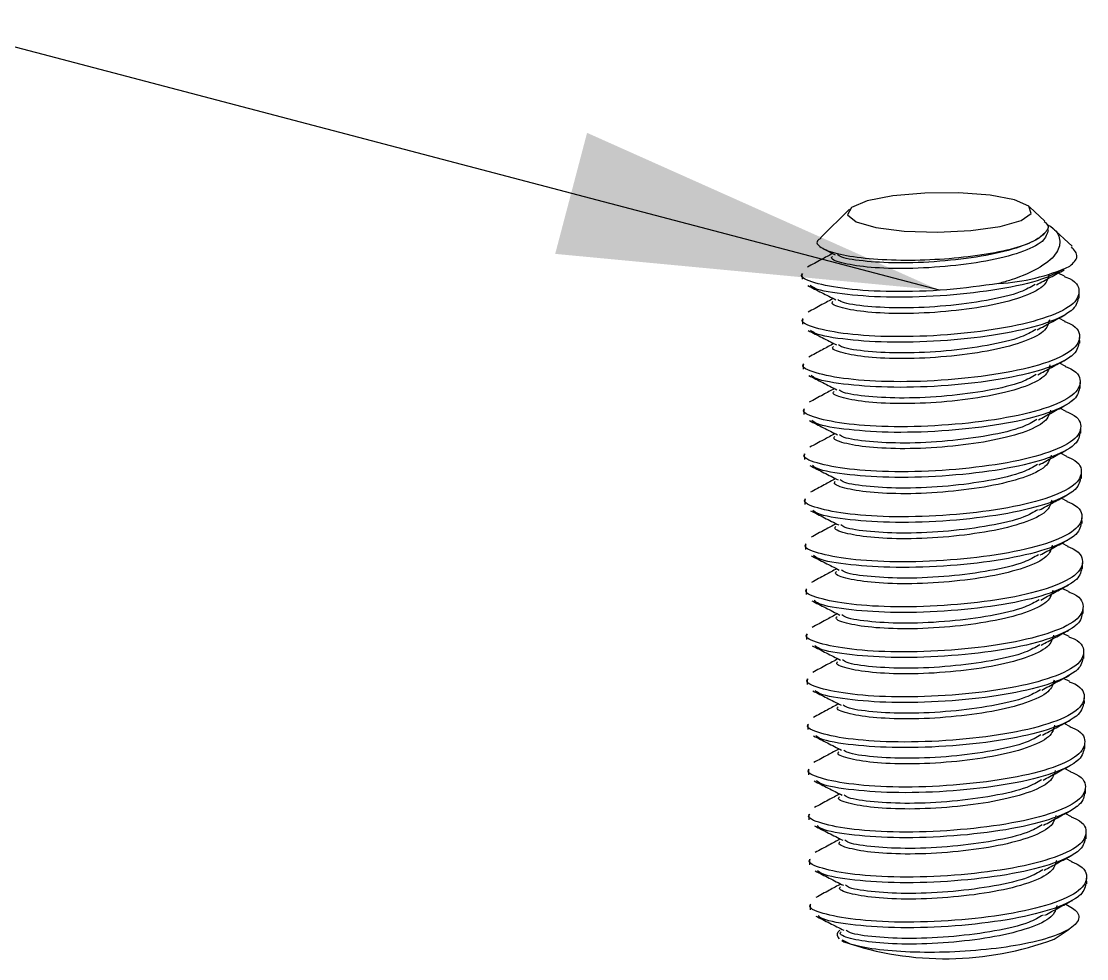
# Model space of a CAD drawing. Header units: millimetres. Extents: x -56 to 279, y 0 to 216.
# Drawn here: x 53.18 to 62.42, y 65.24 to 73.37 of the extents above; entities that cross this region are included whole.
import ezdxf

# ---------------------------------------------------------------- set-up
doc = ezdxf.new("R2010")
doc.units = ezdxf.units.MM
doc.layers.add('TITLE_BLOCK_BORDER', color=7, linetype='Continuous')
doc.dimstyles.new('SLDDIMSTYLE0', dxfattribs={"dimtxt": 0.18, "dimasz": 3.302, "dimexe": 0, "dimexo": 0.0625, "dimgap": 0, "dimtad": 0, "dimtih": 1, "dimtoh": 1, "dimdec": 0, "dimrnd": 1e-09, "dimzin": 0, "dimdsep": 46, "dimtxsty": 'Standard', "dimsah": 1, "dimcen": 0.09, "dimadec": 0, "dimazin": 0, "dimtfac": 3.302, "dimtdec": 0, "dimtofl": 0, "dimtmove": 0, "dimatfit": 3, "dimfxl": 1, "dimfrac": 2, "dimtolj": 1, "dimtzin": 0, "dimarcsym": 0})

msp = doc.modelspace()

# ---------------------------------------------------------------- linework, layer by layer
at = {"color": 7, "linetype": 'Continuous', "lineweight": 25}
for p, q in [((62.0545, 71.6402), (61.9226, 71.7627)), ((60.3618, 71.7426), (60.109, 71.4954)), ((62.2909, 71.4208), (62.1146, 71.5845)), ((60.1423, 71.3962), (60.2379, 71.3476)), ((59.9494, 71.1838), (59.9501, 71.1349)), ((62.2262, 71.1605), (62.171, 71.1886)), ((62.3524, 70.9706), (62.3518, 71.0194)), ((59.9545, 70.7931), (59.9551, 70.7443)), ((62.2313, 70.7699), (62.176, 70.7979)), ((62.3574, 70.5799), (62.3568, 70.6287)), ((59.9595, 70.4024), (59.9602, 70.3536)), ((62.2363, 70.3792), (62.1811, 70.4073)), ((62.3625, 70.1892), (62.3619, 70.2381)), ((59.9646, 70.0118), (59.9652, 69.9629)), ((62.2414, 69.9885), (62.1861, 70.0166)), ((62.3675, 69.7986), (62.3669, 69.8474)), ((59.9696, 69.6211), (59.9702, 69.5723)), ((62.2464, 69.5979), (62.1912, 69.6259)), ((62.3726, 69.4079), (62.3719, 69.4568)), ((59.9747, 69.2305), (59.9753, 69.1816)), ((62.2514, 69.2072), (62.1962, 69.2353)), ((62.3776, 69.0173), (62.377, 69.0661)), ((59.9797, 68.8398), (59.9803, 68.791)), ((62.2565, 68.8166), (62.2012, 68.8446)), ((62.3826, 68.6266), (62.382, 68.6754)), ((59.9847, 68.4491), (59.9854, 68.4003)), ((62.2615, 68.4259), (62.2063, 68.454)), ((62.3877, 68.2359), (62.3871, 68.2848)), ((59.9898, 68.0585), (59.9904, 68.0096)), ((62.2666, 68.0352), (62.2113, 68.0633)), ((62.3927, 67.8453), (62.3921, 67.8941)), ((59.9948, 67.6678), (59.9955, 67.619)), ((62.2716, 67.6446), (62.2164, 67.6726)), ((62.3978, 67.4546), (62.3971, 67.5035)), ((59.9999, 67.2772), (60.0005, 67.2283)), ((62.2766, 67.2539), (62.2214, 67.282)), ((62.4028, 67.064), (62.4022, 67.1128)), ((60.0049, 66.8865), (60.0055, 66.8377)), ((62.2817, 66.8633), (62.2265, 66.8913)), ((62.4079, 66.6733), (62.4072, 66.7221)), ((62.2867, 66.4726), (62.2315, 66.5007)), ((60.0099, 66.4958), (60.0106, 66.447)), ((62.4129, 66.2826), (62.4123, 66.3315)), ((60.015, 66.1052), (60.0156, 66.0563)), ((62.2918, 66.0819), (62.2365, 66.11)), ((62.4179, 65.892), (62.4173, 65.9408)), ((60.02, 65.7145), (60.0207, 65.6657)), ((62.1357, 65.4116), (62.2658, 65.4986)), ((60.2954, 65.399), (60.3127, 65.3881))]:
    msp.add_line(p, q, dxfattribs=at)
at = {"color": 7, "linetype": 'Continuous', "lineweight": 25, "flags": 128}
msp.add_lwpolyline([(60.4182, 71.6333), (60.5897, 71.5842), (60.8358, 71.5528), (61.1234, 71.5432), (61.4136, 71.5569), (61.6672, 71.5919), (61.85, 71.6435), (61.9372, 71.7048), (61.9171, 71.7675), (61.7925, 71.8231), (61.5801, 71.864), (61.3086, 71.8849), (61.0147, 71.8828), (60.7381, 71.858), (60.5161, 71.814), (60.3788, 71.7565), (60.3446, 71.6935), (60.4182, 71.6333)], dxfattribs=at)
at = {"color": 7, "linetype": 'Continuous', "lineweight": 25}
for centre, radius, start, end in [((61.5477, 72.8736), 1.7794, 273.50662, 294.02457), ((61.1913, 67.9469), 2.7055, 251.04876, 290.42989)]:
    msp.add_arc(centre, radius, start, end, dxfattribs=at)
for points, knots in [([(62.073, 71.612), (62.0843, 71.6055), (62.1571, 71.5635), (62.1949, 71.4794), (62.1728, 71.3618), (62.0314, 71.2376), (61.8332, 71.1489), (61.6925, 71.108), (61.6565, 71.0975)], [0, 0, 0, 0, 0.037603, 0.242234, 0.44623, 0.680992, 0.918337, 1, 1, 1, 1]), ([(62.0657, 71.5492), (62.0711, 71.5563), (62.0849, 71.5745), (62.0912, 71.6035), (62.0621, 71.6237), (62.0482, 71.6334)], [0, 0, 0, 0, 0.251109, 0.642643, 1, 1, 1, 1]), ([(60.1143, 71.4898), (60.1061, 71.4851), (60.0616, 71.4595), (60.1012, 71.4098), (60.2391, 71.3553), (60.4848, 71.3158), (60.7978, 71.2971), (61.1428, 71.3062), (61.4787, 71.3393), (61.7662, 71.393), (61.9815, 71.4663), (62.0376, 71.5215), (62.0657, 71.5492)], [0, 0, 0, 0, 0.025898, 0.14117, 0.252605, 0.363293, 0.474066, 0.581312, 0.687516, 0.793791, 0.896842, 1, 1, 1, 1]), ([(62.0842, 71.5632), (62.0758, 71.5298), (62.0584, 71.4615), (61.8565, 71.3636), (61.5552, 71.2885), (61.189, 71.241), (60.8192, 71.2221), (60.494, 71.2379), (60.2823, 71.2746), (60.189, 71.3113), (60.2115, 71.3317), (60.2135, 71.3335)], [0, 0, 0, 0, 0.120834, 0.246665, 0.369264, 0.491863, 0.617694, 0.738528, 0.863263, 0.987998, 1, 1, 1, 1]), ([(62.0657, 71.5492), (62.0549, 71.5369), (62.0141, 71.4902), (61.8567, 71.4125), (61.5542, 71.3374), (61.189, 71.2899), (60.8166, 71.2708), (60.5007, 71.2872), (60.2997, 71.3154), (60.2665, 71.3408), (60.2563, 71.3486)], [0, 0, 0, 0, 0.0532963, 0.2026355, 0.3481386, 0.4936417, 0.6429809, 0.7863895, 0.934428, 1, 1, 1, 1]), ([(62.2721, 71.2483), (62.3013, 71.276), (62.3604, 71.3323), (62.3115, 71.3881), (62.2867, 71.4165)], [0, 0, 0, 0, 0.49212, 1, 1, 1, 1]), ([(60.2162, 71.3586), (60.1833, 71.3407), (60.11, 71.301), (60.0378, 71.262), (59.998, 71.2405)], [0, 0, 0, 0, 0.448854, 1, 1, 1, 1]), ([(62.2068, 71.2181), (62.153, 71.189), (62.028, 71.1216), (61.664, 71.0428), (61.2052, 70.9887), (60.7282, 70.9717), (60.3262, 70.9987), (60.0731, 71.0394), (60.0314, 71.0736), (60.0198, 71.0831)], [0, 0, 0, 0, 0.120636, 0.280506, 0.443233, 0.610234, 0.770626, 0.936177, 1, 1, 1, 1]), ([(61.9837, 71.0872), (62.0234, 71.1087), (62.1028, 71.1517), (62.1832, 71.1952), (62.2235, 71.217)], [0, 0, 0, 0, 0.49984, 1, 1, 1, 1]), ([(61.6565, 71.0975), (61.5078, 71.0772), (61.2065, 71.0359), (60.7297, 71.0211), (60.3157, 71.0469), (60.0451, 71.1009), (59.926, 71.1527), (59.9548, 71.1811), (59.9573, 71.1836)], [0, 0, 0, 0, 0.194383, 0.393873, 0.585468, 0.783226, 0.980984, 1, 1, 1, 1]), ([(62.2215, 71.16), (62.2271, 71.158), (62.3279, 71.1217), (62.3708, 71.0312), (62.3123, 70.9085), (62.0613, 70.7902), (61.6749, 70.7011), (61.2079, 70.6469), (60.7357, 70.63), (60.3205, 70.6564), (60.0502, 70.7102), (59.9311, 70.7621), (59.9598, 70.7905), (59.9623, 70.7929)], [0, 0, 0, 0, 0.006556, 0.116728, 0.223467, 0.334603, 0.442895, 0.551187, 0.662323, 0.769062, 0.879234, 0.989406, 1, 1, 1, 1]), ([(62.0893, 71.1726), (62.0808, 71.1391), (62.0635, 71.0709), (61.8615, 70.973), (61.5602, 70.8979), (61.194, 70.8504), (60.8243, 70.8314), (60.499, 70.8473), (60.2873, 70.8839), (60.194, 70.9206), (60.2166, 70.941), (60.2185, 70.9428)], [0, 0, 0, 0, 0.120834, 0.246665, 0.369264, 0.491863, 0.617694, 0.738528, 0.863263, 0.987998, 1, 1, 1, 1]), ([(59.9991, 71.0809), (60.0394, 71.0605), (60.12, 71.0195), (60.202, 70.9778), (60.2429, 70.9569)], [0, 0, 0, 0, 0.500312, 1, 1, 1, 1]), ([(61.9709, 71.0896), (61.9326, 71.0673), (61.8383, 71.0124), (61.556, 70.947), (61.1949, 70.8992), (60.8214, 70.8802), (60.5058, 70.8965), (60.3047, 70.9248), (60.2715, 70.9501), (60.2613, 70.9579)], [0, 0, 0, 0, 0.111132, 0.2733327, 0.4355333, 0.6020104, 0.7618761, 0.9269031, 1, 1, 1, 1]), ([(60.2213, 70.9679), (60.1884, 70.9501), (60.115, 70.9103), (60.0428, 70.8713), (60.003, 70.8498)], [0, 0, 0, 0, 0.448854, 1, 1, 1, 1]), ([(62.3446, 70.9707), (62.3365, 70.9341), (62.3282, 70.896), (62.2254, 70.8187), (62.0562, 70.7398), (61.6724, 70.6519), (61.2093, 70.5981), (60.7335, 70.5811), (60.3312, 70.6081), (60.0782, 70.6487), (60.0365, 70.6829), (60.0248, 70.6924)], [0, 0, 0, 0, 0.121019, 0.125834, 0.263393, 0.39731, 0.533619, 0.673509, 0.807863, 0.946538, 1, 1, 1, 1]), ([(62.2265, 70.7693), (62.2322, 70.7673), (62.333, 70.731), (62.3758, 70.6406), (62.3173, 70.5178), (62.0663, 70.3996), (61.6799, 70.3104), (61.2129, 70.2562), (60.7407, 70.2394), (60.3256, 70.2657), (60.0553, 70.3195), (59.9361, 70.3714), (59.9649, 70.3998), (59.9674, 70.4023)], [0, 0, 0, 0, 0.006556, 0.116728, 0.223467, 0.334603, 0.442895, 0.551187, 0.662323, 0.769062, 0.879234, 0.989406, 1, 1, 1, 1]), ([(62.0943, 70.7819), (62.0858, 70.7485), (62.0685, 70.6802), (61.8666, 70.5823), (61.5653, 70.5072), (61.1991, 70.4597), (60.8293, 70.4408), (60.504, 70.4566), (60.2924, 70.4933), (60.1991, 70.53), (60.2216, 70.5504), (60.2236, 70.5522)], [0, 0, 0, 0, 0.120834, 0.246665, 0.369264, 0.491863, 0.617694, 0.738528, 0.863263, 0.987998, 1, 1, 1, 1]), ([(61.9888, 70.6965), (62.0285, 70.718), (62.1079, 70.761), (62.1883, 70.8046), (62.2285, 70.8263)], [0, 0, 0, 0, 0.49984, 1, 1, 1, 1]), ([(60.0041, 70.6903), (60.0444, 70.6698), (60.125, 70.6289), (60.207, 70.5871), (60.248, 70.5663)], [0, 0, 0, 0, 0.500312, 1, 1, 1, 1]), ([(61.9759, 70.6989), (61.9376, 70.6766), (61.8434, 70.6218), (61.561, 70.5563), (61.2, 70.5085), (60.8264, 70.4895), (60.5108, 70.5058), (60.3098, 70.5341), (60.2765, 70.5595), (60.2663, 70.5673)], [0, 0, 0, 0, 0.111132, 0.273333, 0.435533, 0.60201, 0.761876, 0.926903, 1, 1, 1, 1]), ([(60.2263, 70.5773), (60.1934, 70.5594), (60.1201, 70.5197), (60.0479, 70.4806), (60.0081, 70.4591)], [0, 0, 0, 0, 0.4488542, 1, 1, 1, 1]), ([(62.3496, 70.5801), (62.3416, 70.5434), (62.3333, 70.5053), (62.2304, 70.428), (62.0612, 70.3491), (61.6775, 70.2612), (61.2144, 70.2074), (60.7385, 70.1904), (60.3362, 70.2174), (60.0832, 70.258), (60.0415, 70.2922), (60.0299, 70.3018)], [0, 0, 0, 0, 0.121019, 0.125834, 0.263393, 0.39731, 0.533619, 0.673509, 0.807863, 0.946538, 1, 1, 1, 1]), ([(62.2316, 70.3787), (62.2372, 70.3766), (62.338, 70.3404), (62.3808, 70.2499), (62.3224, 70.1271), (62.0714, 70.0089), (61.685, 69.9197), (61.218, 69.8656), (60.7457, 69.8487), (60.3306, 69.8751), (60.0603, 69.9289), (59.9412, 69.9807), (59.9699, 70.0091), (59.9724, 70.0116)], [0, 0, 0, 0, 0.006556, 0.116728, 0.223467, 0.334603, 0.442895, 0.551187, 0.662323, 0.769062, 0.879234, 0.989406, 1, 1, 1, 1]), ([(62.0994, 70.3912), (62.0909, 70.3578), (62.0736, 70.2896), (61.8716, 70.1917), (61.5703, 70.1166), (61.2041, 70.0691), (60.8344, 70.0501), (60.5091, 70.066), (60.2974, 70.1026), (60.2041, 70.1393), (60.2266, 70.1597), (60.2286, 70.1615)], [0, 0, 0, 0, 0.120834, 0.246665, 0.369264, 0.491863, 0.617694, 0.738528, 0.863263, 0.987998, 1, 1, 1, 1]), ([(61.9938, 70.3058), (62.0335, 70.3273), (62.1129, 70.3704), (62.1933, 70.4139), (62.2335, 70.4357)], [0, 0, 0, 0, 0.49984, 1, 1, 1, 1]), ([(60.0091, 70.2996), (60.0495, 70.2791), (60.1301, 70.2382), (60.212, 70.1965), (60.253, 70.1756)], [0, 0, 0, 0, 0.500312, 1, 1, 1, 1]), ([(61.981, 70.3083), (61.9427, 70.286), (61.8484, 70.2311), (61.566, 70.1657), (61.205, 70.1178), (60.8314, 70.0988), (60.5159, 70.1152), (60.3148, 70.1434), (60.2816, 70.1688), (60.2714, 70.1766)], [0, 0, 0, 0, 0.111132, 0.273333, 0.435533, 0.60201, 0.761876, 0.926903, 1, 1, 1, 1]), ([(60.2314, 70.1866), (60.1984, 70.1688), (60.1251, 70.129), (60.0529, 70.09), (60.0131, 70.0685)], [0, 0, 0, 0, 0.448854, 1, 1, 1, 1]), ([(62.3546, 70.1894), (62.3466, 70.1528), (62.3383, 70.1147), (62.2355, 70.0374), (62.0663, 69.9585), (61.6825, 69.8706), (61.2194, 69.8168), (60.7436, 69.7997), (60.3412, 69.8268), (60.0883, 69.8674), (60.0465, 69.9016), (60.0349, 69.9111)], [0, 0, 0, 0, 0.121019, 0.125834, 0.263393, 0.39731, 0.533619, 0.673509, 0.807863, 0.946538, 1, 1, 1, 1]), ([(61.9988, 69.9152), (62.0385, 69.9367), (62.1179, 69.9797), (62.1984, 70.0232), (62.2386, 70.045)], [0, 0, 0, 0, 0.49984, 1, 1, 1, 1]), ([(62.2366, 69.988), (62.2423, 69.986), (62.3431, 69.9497), (62.3859, 69.8593), (62.3274, 69.7365), (62.0764, 69.6182), (61.69, 69.5291), (61.223, 69.4749), (60.7508, 69.4581), (60.3357, 69.4844), (60.0654, 69.5382), (59.9462, 69.5901), (59.9749, 69.6185), (59.9775, 69.621)], [0, 0, 0, 0, 0.006556, 0.116728, 0.223467, 0.334603, 0.442895, 0.551187, 0.662323, 0.769062, 0.879234, 0.989406, 1, 1, 1, 1]), ([(62.1044, 70.0006), (62.0959, 69.9671), (62.0786, 69.8989), (61.8766, 69.801), (61.5754, 69.7259), (61.2092, 69.6784), (60.8394, 69.6594), (60.5141, 69.6753), (60.3025, 69.7119), (60.2091, 69.7487), (60.2317, 69.7691), (60.2337, 69.7709)], [0, 0, 0, 0, 0.120834, 0.246665, 0.369264, 0.491863, 0.617694, 0.738528, 0.863263, 0.987998, 1, 1, 1, 1]), ([(61.986, 69.9176), (61.9477, 69.8953), (61.8535, 69.8404), (61.5711, 69.775), (61.21, 69.7272), (60.8365, 69.7082), (60.5209, 69.7245), (60.3198, 69.7528), (60.2866, 69.7781), (60.2764, 69.7859)], [0, 0, 0, 0, 0.111132, 0.2733327, 0.4355333, 0.6020104, 0.7618761, 0.9269031, 1, 1, 1, 1]), ([(60.0142, 69.909), (60.0545, 69.8885), (60.1351, 69.8475), (60.2171, 69.8058), (60.258, 69.7849)], [0, 0, 0, 0, 0.500312, 1, 1, 1, 1]), ([(60.2364, 69.7959), (60.2035, 69.7781), (60.1301, 69.7383), (60.0579, 69.6993), (60.0182, 69.6778)], [0, 0, 0, 0, 0.448854, 1, 1, 1, 1]), ([(62.3597, 69.7987), (62.3517, 69.7621), (62.3433, 69.724), (62.2405, 69.6467), (62.0713, 69.5678), (61.6876, 69.4799), (61.2244, 69.4261), (60.7486, 69.4091), (60.3463, 69.4361), (60.0933, 69.4767), (60.0516, 69.5109), (60.04, 69.5204)], [0, 0, 0, 0, 0.121019, 0.125834, 0.263393, 0.39731, 0.533619, 0.673509, 0.807863, 0.946538, 1, 1, 1, 1]), ([(62.0039, 69.5245), (62.0436, 69.546), (62.123, 69.5891), (62.2034, 69.6326), (62.2436, 69.6543)], [0, 0, 0, 0, 0.49984, 1, 1, 1, 1]), ([(62.2416, 69.5974), (62.2473, 69.5953), (62.3481, 69.559), (62.3909, 69.4686), (62.3325, 69.3458), (62.0815, 69.2276), (61.695, 69.1384), (61.2281, 69.0842), (60.7558, 69.0674), (60.3407, 69.0937), (60.0704, 69.1475), (59.9512, 69.1994), (59.98, 69.2278), (59.9825, 69.2303)], [0, 0, 0, 0, 0.006556, 0.116728, 0.223467, 0.334603, 0.442895, 0.551187, 0.662323, 0.769062, 0.879234, 0.989406, 1, 1, 1, 1]), ([(62.1094, 69.6099), (62.101, 69.5765), (62.0837, 69.5082), (61.8817, 69.4103), (61.5804, 69.3352), (61.2142, 69.2877), (60.8444, 69.2688), (60.5192, 69.2846), (60.3075, 69.3213), (60.2142, 69.358), (60.2367, 69.3784), (60.2387, 69.3802)], [0, 0, 0, 0, 0.120834, 0.246665, 0.369264, 0.491863, 0.617694, 0.738528, 0.863263, 0.987998, 1, 1, 1, 1]), ([(60.0192, 69.5183), (60.0596, 69.4978), (60.1402, 69.4569), (60.2221, 69.4151), (60.2631, 69.3943)], [0, 0, 0, 0, 0.500312, 1, 1, 1, 1]), ([(61.9911, 69.527), (61.9528, 69.5046), (61.8585, 69.4498), (61.5761, 69.3844), (61.2151, 69.3365), (60.8415, 69.3175), (60.5259, 69.3339), (60.3249, 69.3621), (60.2917, 69.3875), (60.2815, 69.3953)], [0, 0, 0, 0, 0.111132, 0.2733327, 0.4355333, 0.6020104, 0.7618761, 0.9269031, 1, 1, 1, 1]), ([(60.2415, 69.4053), (60.2085, 69.3874), (60.1352, 69.3477), (60.063, 69.3087), (60.0232, 69.2872)], [0, 0, 0, 0, 0.448854, 1, 1, 1, 1]), ([(62.3647, 69.4081), (62.3567, 69.3714), (62.3484, 69.3333), (62.2456, 69.2561), (62.0763, 69.1771), (61.6926, 69.0893), (61.2295, 69.0354), (60.7537, 69.0184), (60.3513, 69.0454), (60.0983, 69.0861), (60.0566, 69.1203), (60.045, 69.1298)], [0, 0, 0, 0, 0.121019, 0.125834, 0.263393, 0.39731, 0.533619, 0.673509, 0.807863, 0.946538, 1, 1, 1, 1]), ([(62.2467, 69.2067), (62.2523, 69.2047), (62.3531, 69.1684), (62.396, 69.0779), (62.3375, 68.9552), (62.0865, 68.8369), (61.7001, 68.7478), (61.2331, 68.6936), (60.7609, 68.6767), (60.3457, 68.7031), (60.0755, 68.7569), (59.9563, 68.8088), (59.985, 68.8372), (59.9875, 68.8396)], [0, 0, 0, 0, 0.006556, 0.116728, 0.223467, 0.334603, 0.442895, 0.551187, 0.662323, 0.769062, 0.879234, 0.989406, 1, 1, 1, 1]), ([(62.1145, 69.2193), (62.106, 69.1858), (62.0887, 69.1176), (61.8867, 69.0197), (61.5854, 68.9446), (61.2192, 68.8971), (60.8495, 68.8781), (60.5242, 68.894), (60.3125, 68.9306), (60.2192, 68.9673), (60.2418, 68.9877), (60.2437, 68.9895)], [0, 0, 0, 0, 0.120834, 0.246665, 0.369264, 0.491863, 0.617694, 0.738528, 0.863263, 0.987998, 1, 1, 1, 1]), ([(62.0089, 69.1339), (62.0486, 69.1554), (62.128, 69.1984), (62.2084, 69.2419), (62.2487, 69.2637)], [0, 0, 0, 0, 0.4998399, 1, 1, 1, 1]), ([(60.0243, 69.1276), (60.0646, 69.1072), (60.1452, 69.0662), (60.2272, 69.0245), (60.2681, 69.0036)], [0, 0, 0, 0, 0.500312, 1, 1, 1, 1]), ([(61.9961, 69.1363), (61.9578, 69.114), (61.8635, 69.0591), (61.5812, 68.9937), (61.2201, 68.9459), (60.8466, 68.9269), (60.531, 68.9432), (60.3299, 68.9715), (60.2967, 68.9968), (60.2865, 69.0046)], [0, 0, 0, 0, 0.111132, 0.273333, 0.435533, 0.60201, 0.761876, 0.926903, 1, 1, 1, 1]), ([(60.2465, 69.0146), (60.2136, 68.9968), (60.1402, 68.957), (60.068, 68.918), (60.0282, 68.8965)], [0, 0, 0, 0, 0.448854, 1, 1, 1, 1]), ([(62.3698, 69.0174), (62.3617, 68.9808), (62.3534, 68.9427), (62.2506, 68.8654), (62.0814, 68.7865), (61.6976, 68.6986), (61.2345, 68.6448), (60.7587, 68.6278), (60.3564, 68.6548), (60.1034, 68.6954), (60.0617, 68.7296), (60.0501, 68.7391)], [0, 0, 0, 0, 0.121019, 0.125834, 0.263393, 0.39731, 0.533619, 0.673509, 0.807863, 0.946538, 1, 1, 1, 1]), ([(62.2517, 68.816), (62.2574, 68.814), (62.3582, 68.7777), (62.401, 68.6873), (62.3426, 68.5645), (62.0915, 68.4463), (61.7051, 68.3571), (61.2381, 68.3029), (60.7659, 68.2861), (60.3508, 68.3124), (60.0805, 68.3662), (59.9613, 68.4181), (59.9901, 68.4465), (59.9926, 68.449)], [0, 0, 0, 0, 0.006556, 0.116728, 0.223467, 0.334603, 0.442895, 0.551187, 0.662323, 0.769062, 0.879234, 0.989406, 1, 1, 1, 1]), ([(62.1195, 68.8286), (62.111, 68.7952), (62.0937, 68.7269), (61.8918, 68.629), (61.5905, 68.5539), (61.2243, 68.5064), (60.8545, 68.4875), (60.5292, 68.5033), (60.3176, 68.54), (60.2243, 68.5767), (60.2468, 68.5971), (60.2488, 68.5989)], [0, 0, 0, 0, 0.120834, 0.246665, 0.369264, 0.491863, 0.617694, 0.738528, 0.863263, 0.987998, 1, 1, 1, 1]), ([(62.014, 68.7432), (62.0537, 68.7647), (62.1331, 68.8077), (62.2135, 68.8513), (62.2537, 68.873)], [0, 0, 0, 0, 0.49984, 1, 1, 1, 1]), ([(60.0293, 68.737), (60.0696, 68.7165), (60.1502, 68.6756), (60.2322, 68.6338), (60.2732, 68.613)], [0, 0, 0, 0, 0.500312, 1, 1, 1, 1]), ([(62.0012, 68.7456), (61.9628, 68.7233), (61.8686, 68.6685), (61.5862, 68.603), (61.2252, 68.5552), (60.8516, 68.5362), (60.536, 68.5525), (60.335, 68.5808), (60.3017, 68.6062), (60.2916, 68.614)], [0, 0, 0, 0, 0.111132, 0.273333, 0.435533, 0.60201, 0.761876, 0.926903, 1, 1, 1, 1]), ([(60.2515, 68.624), (60.2186, 68.6061), (60.1453, 68.5664), (60.0731, 68.5273), (60.0333, 68.5058)], [0, 0, 0, 0, 0.448854, 1, 1, 1, 1]), ([(62.3748, 68.6268), (62.3668, 68.5901), (62.3585, 68.552), (62.2556, 68.4747), (62.0864, 68.3958), (61.7027, 68.3079), (61.2396, 68.2541), (60.7638, 68.2371), (60.3614, 68.2641), (60.1084, 68.3047), (60.0667, 68.3389), (60.0551, 68.3485)], [0, 0, 0, 0, 0.121019, 0.125834, 0.263393, 0.39731, 0.533619, 0.673509, 0.807863, 0.946538, 1, 1, 1, 1]), ([(62.1246, 68.4379), (62.1161, 68.4045), (62.0988, 68.3363), (61.8968, 68.2384), (61.5955, 68.1633), (61.2293, 68.1158), (60.8596, 68.0968), (60.5343, 68.1127), (60.3226, 68.1493), (60.2293, 68.186), (60.2518, 68.2064), (60.2538, 68.2082)], [0, 0, 0, 0, 0.120834, 0.246665, 0.369264, 0.491863, 0.617694, 0.738528, 0.863263, 0.987998, 1, 1, 1, 1]), ([(62.019, 68.3525), (62.0587, 68.374), (62.1381, 68.4171), (62.2185, 68.4606), (62.2588, 68.4824)], [0, 0, 0, 0, 0.49984, 1, 1, 1, 1]), ([(62.2568, 68.4254), (62.2624, 68.4233), (62.3632, 68.3871), (62.4061, 68.2966), (62.3476, 68.1738), (62.0966, 68.0556), (61.7102, 67.9664), (61.2432, 67.9123), (60.7709, 67.8954), (60.3558, 67.9218), (60.0855, 67.9756), (59.9664, 68.0274), (59.9951, 68.0558), (59.9976, 68.0583)], [0, 0, 0, 0, 0.006556, 0.116728, 0.223467, 0.334603, 0.442895, 0.551187, 0.662323, 0.769062, 0.879234, 0.989406, 1, 1, 1, 1]), ([(60.0344, 68.3463), (60.0747, 68.3258), (60.1553, 68.2849), (60.2372, 68.2432), (60.2782, 68.2223)], [0, 0, 0, 0, 0.500312, 1, 1, 1, 1]), ([(62.0062, 68.355), (61.9679, 68.3327), (61.8736, 68.2778), (61.5912, 68.2124), (61.2302, 68.1645), (60.8566, 68.1455), (60.5411, 68.1619), (60.34, 68.1901), (60.3068, 68.2155), (60.2966, 68.2233)], [0, 0, 0, 0, 0.111132, 0.2733327, 0.4355333, 0.6020104, 0.7618761, 0.9269031, 1, 1, 1, 1]), ([(60.2566, 68.2333), (60.2237, 68.2155), (60.1503, 68.1757), (60.0781, 68.1367), (60.0383, 68.1152)], [0, 0, 0, 0, 0.448854, 1, 1, 1, 1]), ([(62.3798, 68.2361), (62.3718, 68.1995), (62.3635, 68.1614), (62.2607, 68.0841), (62.0915, 68.0052), (61.7077, 67.9173), (61.2446, 67.8635), (60.7688, 67.8464), (60.3665, 67.8735), (60.1135, 67.9141), (60.0717, 67.9483), (60.0601, 67.9578)], [0, 0, 0, 0, 0.121019, 0.125834, 0.263393, 0.39731, 0.533619, 0.673509, 0.807863, 0.946538, 1, 1, 1, 1]), ([(62.0241, 67.9619), (62.0637, 67.9834), (62.1431, 68.0264), (62.2236, 68.0699), (62.2638, 68.0917)], [0, 0, 0, 0, 0.49984, 1, 1, 1, 1]), ([(62.2618, 68.0347), (62.2675, 68.0327), (62.3683, 67.9964), (62.4111, 67.906), (62.3526, 67.7832), (62.1016, 67.6649), (61.7152, 67.5758), (61.2482, 67.5216), (60.776, 67.5048), (60.3609, 67.5311), (60.0906, 67.5849), (59.9714, 67.6368), (60.0001, 67.6652), (60.0027, 67.6677)], [0, 0, 0, 0, 0.006556, 0.116728, 0.2234666, 0.334603, 0.442895, 0.551187, 0.6623234, 0.769062, 0.879234, 0.9894061, 1, 1, 1, 1]), ([(62.1296, 68.0473), (62.1211, 68.0138), (62.1038, 67.9456), (61.9019, 67.8477), (61.6006, 67.7726), (61.2344, 67.7251), (60.8646, 67.7061), (60.5393, 67.722), (60.3277, 67.7586), (60.2343, 67.7954), (60.2569, 67.8158), (60.2589, 67.8176)], [0, 0, 0, 0, 0.120834, 0.246665, 0.369264, 0.491863, 0.617694, 0.738528, 0.863263, 0.987998, 1, 1, 1, 1]), ([(60.0394, 67.9557), (60.0797, 67.9352), (60.1603, 67.8942), (60.2423, 67.8525), (60.2832, 67.8316)], [0, 0, 0, 0, 0.500312, 1, 1, 1, 1]), ([(62.0112, 67.9643), (61.9729, 67.942), (61.8787, 67.8871), (61.5963, 67.8217), (61.2352, 67.7739), (60.8617, 67.7549), (60.5461, 67.7712), (60.345, 67.7995), (60.3118, 67.8248), (60.3016, 67.8326)], [0, 0, 0, 0, 0.111132, 0.2733327, 0.4355333, 0.6020104, 0.7618761, 0.9269031, 1, 1, 1, 1]), ([(60.2616, 67.8426), (60.2287, 67.8248), (60.1553, 67.785), (60.0832, 67.746), (60.0434, 67.7245)], [0, 0, 0, 0, 0.448854, 1, 1, 1, 1]), ([(62.3849, 67.8454), (62.3769, 67.8088), (62.3685, 67.7707), (62.2657, 67.6934), (62.0965, 67.6145), (61.7128, 67.5266), (61.2496, 67.4728), (60.7738, 67.4558), (60.3715, 67.4828), (60.1185, 67.5234), (60.0768, 67.5576), (60.0652, 67.5671)], [0, 0, 0, 0, 0.121019, 0.125834, 0.263393, 0.39731, 0.533619, 0.673509, 0.807863, 0.946538, 1, 1, 1, 1]), ([(62.0291, 67.5712), (62.0688, 67.5927), (62.1482, 67.6358), (62.2286, 67.6793), (62.2688, 67.701)], [0, 0, 0, 0, 0.49984, 1, 1, 1, 1]), ([(62.2668, 67.6441), (62.2725, 67.642), (62.3733, 67.6057), (62.4161, 67.5153), (62.3577, 67.3925), (62.1067, 67.2743), (61.7202, 67.1851), (61.2533, 67.1309), (60.781, 67.1141), (60.3659, 67.1404), (60.0956, 67.1942), (59.9764, 67.2461), (60.0052, 67.2745), (60.0077, 67.277)], [0, 0, 0, 0, 0.006556, 0.116728, 0.223467, 0.334603, 0.442895, 0.551187, 0.662323, 0.769062, 0.879234, 0.989406, 1, 1, 1, 1]), ([(62.1346, 67.6566), (62.1262, 67.6232), (62.1089, 67.5549), (61.9069, 67.457), (61.6056, 67.3819), (61.2394, 67.3344), (60.8696, 67.3155), (60.5444, 67.3313), (60.3327, 67.368), (60.2394, 67.4047), (60.2619, 67.4251), (60.2639, 67.4269)], [0, 0, 0, 0, 0.120834, 0.246665, 0.369264, 0.491863, 0.617694, 0.738528, 0.863263, 0.987998, 1, 1, 1, 1]), ([(60.0444, 67.565), (60.0848, 67.5445), (60.1654, 67.5036), (60.2473, 67.4618), (60.2883, 67.441)], [0, 0, 0, 0, 0.500312, 1, 1, 1, 1]), ([(62.0163, 67.5737), (61.978, 67.5513), (61.8837, 67.4965), (61.6013, 67.4311), (61.2403, 67.3832), (60.8667, 67.3642), (60.5511, 67.3806), (60.3501, 67.4088), (60.3169, 67.4342), (60.3067, 67.442)], [0, 0, 0, 0, 0.111132, 0.273333, 0.435533, 0.60201, 0.761876, 0.926903, 1, 1, 1, 1]), ([(60.2667, 67.452), (60.2337, 67.4341), (60.1604, 67.3944), (60.0882, 67.3554), (60.0484, 67.3339)], [0, 0, 0, 0, 0.4488542, 1, 1, 1, 1]), ([(62.3899, 67.4548), (62.3819, 67.4181), (62.3736, 67.38), (62.2708, 67.3028), (62.1016, 67.2238), (61.7178, 67.136), (61.2547, 67.0821), (60.7789, 67.0651), (60.3765, 67.0921), (60.1236, 67.1328), (60.0818, 67.167), (60.0702, 67.1765)], [0, 0, 0, 0, 0.121019, 0.125834, 0.263393, 0.39731, 0.533619, 0.673509, 0.807863, 0.946538, 1, 1, 1, 1]), ([(62.2719, 67.2534), (62.2775, 67.2514), (62.3783, 67.2151), (62.4212, 67.1246), (62.3627, 67.0019), (62.1117, 66.8836), (61.7253, 66.7945), (61.2583, 66.7403), (60.7861, 66.7234), (60.3709, 66.7498), (60.1007, 66.8036), (59.9815, 66.8555), (60.0102, 66.8839), (60.0128, 66.8863)], [0, 0, 0, 0, 0.006556, 0.116728, 0.223467, 0.334603, 0.442895, 0.551187, 0.662323, 0.769062, 0.879234, 0.989406, 1, 1, 1, 1]), ([(62.1397, 67.266), (62.1312, 67.2325), (62.1139, 67.1643), (61.9119, 67.0664), (61.6107, 66.9913), (61.2444, 66.9438), (60.8747, 66.9248), (60.5494, 66.9407), (60.3378, 66.9773), (60.2444, 67.014), (60.267, 67.0344), (60.269, 67.0362)], [0, 0, 0, 0, 0.120834, 0.246665, 0.369264, 0.491863, 0.617694, 0.738528, 0.863263, 0.987998, 1, 1, 1, 1]), ([(62.0341, 67.1806), (62.0738, 67.2021), (62.1532, 67.2451), (62.2337, 67.2886), (62.2739, 67.3104)], [0, 0, 0, 0, 0.49984, 1, 1, 1, 1]), ([(60.0495, 67.1743), (60.0898, 67.1539), (60.1704, 67.1129), (60.2524, 67.0712), (60.2933, 67.0503)], [0, 0, 0, 0, 0.500312, 1, 1, 1, 1]), ([(62.0213, 67.183), (61.983, 67.1607), (61.8888, 67.1058), (61.6064, 67.0404), (61.2453, 66.9926), (60.8718, 66.9736), (60.5562, 66.9899), (60.3551, 67.0182), (60.3219, 67.0435), (60.3117, 67.0513)], [0, 0, 0, 0, 0.111132, 0.273333, 0.435533, 0.60201, 0.761876, 0.926903, 1, 1, 1, 1]), ([(60.2717, 67.0613), (60.2388, 67.0435), (60.1654, 67.0037), (60.0932, 66.9647), (60.0534, 66.9432)], [0, 0, 0, 0, 0.448854, 1, 1, 1, 1]), ([(62.395, 67.0641), (62.387, 67.0275), (62.3786, 66.9894), (62.2758, 66.9121), (62.1066, 66.8332), (61.7228, 66.7453), (61.2597, 66.6915), (60.7839, 66.6745), (60.3816, 66.7015), (60.1286, 66.7421), (60.0869, 66.7763), (60.0753, 66.7858)], [0, 0, 0, 0, 0.121019, 0.125834, 0.263393, 0.39731, 0.533619, 0.673509, 0.807863, 0.946538, 1, 1, 1, 1]), ([(62.1447, 66.8753), (62.1362, 66.8419), (62.1189, 66.7736), (61.917, 66.6757), (61.6157, 66.6006), (61.2495, 66.5531), (60.8797, 66.5342), (60.5545, 66.55), (60.3428, 66.5867), (60.2495, 66.6234), (60.272, 66.6438), (60.274, 66.6456)], [0, 0, 0, 0, 0.120834, 0.246665, 0.369264, 0.491863, 0.617694, 0.738528, 0.863263, 0.987998, 1, 1, 1, 1]), ([(62.0392, 66.7899), (62.0789, 66.8114), (62.1583, 66.8544), (62.2387, 66.8979), (62.2789, 66.9197)], [0, 0, 0, 0, 0.49984, 1, 1, 1, 1]), ([(62.2769, 66.8627), (62.2826, 66.8607), (62.3834, 66.8244), (62.4262, 66.734), (62.3678, 66.6112), (62.1168, 66.493), (61.7303, 66.4038), (61.2634, 66.3496), (60.7911, 66.3328), (60.376, 66.3591), (60.1057, 66.4129), (59.9865, 66.4648), (60.0153, 66.4932), (60.0178, 66.4957)], [0, 0, 0, 0, 0.006556, 0.116728, 0.223467, 0.334603, 0.442895, 0.551187, 0.662323, 0.769062, 0.879234, 0.989406, 1, 1, 1, 1]), ([(60.0545, 66.7837), (60.0948, 66.7632), (60.1754, 66.7223), (60.2574, 66.6805), (60.2984, 66.6597)], [0, 0, 0, 0, 0.5003116, 1, 1, 1, 1]), ([(62.0264, 66.7923), (61.988, 66.77), (61.8938, 66.7152), (61.6114, 66.6497), (61.2504, 66.6019), (60.8768, 66.5829), (60.5612, 66.5992), (60.3602, 66.6275), (60.327, 66.6529), (60.3168, 66.6607)], [0, 0, 0, 0, 0.111132, 0.2733327, 0.4355333, 0.6020104, 0.7618761, 0.9269031, 1, 1, 1, 1]), ([(60.2767, 66.6707), (60.2438, 66.6528), (60.1705, 66.6131), (60.0983, 66.574), (60.0585, 66.5525)], [0, 0, 0, 0, 0.448854, 1, 1, 1, 1]), ([(62.4, 66.6735), (62.392, 66.6368), (62.3837, 66.5987), (62.2809, 66.5214), (62.1116, 66.4425), (61.7279, 66.3546), (61.2648, 66.3008), (60.789, 66.2838), (60.3866, 66.3108), (60.1336, 66.3514), (60.0919, 66.3856), (60.0803, 66.3952)], [0, 0, 0, 0, 0.121019, 0.125834, 0.263393, 0.39731, 0.533619, 0.673509, 0.807863, 0.946538, 1, 1, 1, 1]), ([(62.0442, 66.3992), (62.0839, 66.4207), (62.1633, 66.4638), (62.2437, 66.5073), (62.284, 66.5291)], [0, 0, 0, 0, 0.49984, 1, 1, 1, 1]), ([(62.282, 66.4721), (62.2876, 66.47), (62.3884, 66.4338), (62.4313, 66.3433), (62.3728, 66.2205), (62.1218, 66.1023), (61.7354, 66.0131), (61.2684, 65.959), (60.7961, 65.9421), (60.381, 65.9685), (60.1107, 66.0223), (59.9916, 66.0741), (60.0203, 66.1025), (60.0228, 66.105)], [0, 0, 0, 0, 0.006556, 0.116728, 0.223467, 0.334603, 0.442895, 0.551187, 0.662323, 0.769062, 0.879234, 0.989406, 1, 1, 1, 1]), ([(62.1498, 66.4846), (62.1413, 66.4512), (62.124, 66.383), (61.922, 66.2851), (61.6207, 66.21), (61.2545, 66.1625), (60.8848, 66.1435), (60.5595, 66.1594), (60.3478, 66.196), (60.2545, 66.2327), (60.2771, 66.2531), (60.279, 66.2549)], [0, 0, 0, 0, 0.120834, 0.246665, 0.369264, 0.491863, 0.617694, 0.738528, 0.863263, 0.987998, 1, 1, 1, 1]), ([(60.0596, 66.393), (60.0999, 66.3725), (60.1805, 66.3316), (60.2625, 66.2899), (60.3034, 66.269)], [0, 0, 0, 0, 0.500312, 1, 1, 1, 1]), ([(62.0314, 66.4017), (61.9931, 66.3794), (61.8988, 66.3245), (61.6164, 66.2591), (61.2554, 66.2112), (60.8819, 66.1922), (60.5663, 66.2086), (60.3652, 66.2368), (60.332, 66.2622), (60.3218, 66.27)], [0, 0, 0, 0, 0.111132, 0.273333, 0.435533, 0.60201, 0.761876, 0.926903, 1, 1, 1, 1]), ([(60.2818, 66.28), (60.2489, 66.2622), (60.1755, 66.2224), (60.1033, 66.1834), (60.0635, 66.1619)], [0, 0, 0, 0, 0.448854, 1, 1, 1, 1]), ([(62.405, 66.2828), (62.397, 66.2462), (62.3887, 66.2081), (62.2859, 66.1308), (62.1167, 66.0519), (61.7329, 65.964), (61.2698, 65.9102), (60.794, 65.8931), (60.3917, 65.9202), (60.1387, 65.9608), (60.097, 65.995), (60.0853, 66.0045)], [0, 0, 0, 0, 0.121019, 0.125834, 0.263393, 0.39731, 0.533619, 0.673509, 0.807863, 0.946538, 1, 1, 1, 1]), ([(62.0493, 66.0086), (62.0889, 66.0301), (62.1683, 66.0731), (62.2488, 66.1166), (62.289, 66.1384)], [0, 0, 0, 0, 0.49984, 1, 1, 1, 1]), ([(62.287, 66.0814), (62.2927, 66.0794), (62.3935, 66.0431), (62.4363, 65.9527), (62.3778, 65.8299), (62.1268, 65.7116), (61.7404, 65.6225), (61.2734, 65.5683), (60.8012, 65.5515), (60.3861, 65.5778), (60.1158, 65.6316), (59.9966, 65.6835), (60.0254, 65.7119), (60.0279, 65.7144)], [0, 0, 0, 0, 0.006556, 0.116728, 0.223467, 0.334603, 0.442895, 0.551187, 0.662323, 0.769062, 0.879234, 0.989406, 1, 1, 1, 1]), ([(62.1548, 66.094), (62.1463, 66.0605), (62.129, 65.9923), (61.9271, 65.8944), (61.6258, 65.8193), (61.2596, 65.7718), (60.8898, 65.7528), (60.5645, 65.7687), (60.3529, 65.8053), (60.2595, 65.8421), (60.2821, 65.8625), (60.2841, 65.8643)], [0, 0, 0, 0, 0.120834, 0.246665, 0.369264, 0.491863, 0.617694, 0.738528, 0.863263, 0.987998, 1, 1, 1, 1]), ([(60.0646, 66.0024), (60.1049, 65.9819), (60.1855, 65.9409), (60.2675, 65.8992), (60.3084, 65.8783)], [0, 0, 0, 0, 0.500312, 1, 1, 1, 1]), ([(62.0364, 66.011), (61.9981, 65.9887), (61.9039, 65.9338), (61.6215, 65.8684), (61.2604, 65.8206), (60.8869, 65.8016), (60.5713, 65.8179), (60.3702, 65.8462), (60.337, 65.8715), (60.3268, 65.8793)], [0, 0, 0, 0, 0.111132, 0.273333, 0.435533, 0.60201, 0.761876, 0.926903, 1, 1, 1, 1]), ([(60.2868, 65.8893), (60.2539, 65.8715), (60.1805, 65.8317), (60.1084, 65.7927), (60.0686, 65.7712)], [0, 0, 0, 0, 0.448854, 1, 1, 1, 1]), ([(62.4101, 65.8921), (62.4021, 65.8555), (62.3938, 65.8174), (62.2909, 65.7401), (62.1217, 65.6612), (61.738, 65.5733), (61.2748, 65.5195), (60.799, 65.5025), (60.3967, 65.5295), (60.1437, 65.5701), (60.102, 65.6043), (60.0904, 65.6138)], [0, 0, 0, 0, 0.121019, 0.125834, 0.263393, 0.39731, 0.533619, 0.673509, 0.807863, 0.946538, 1, 1, 1, 1]), ([(62.1598, 65.7033), (62.1514, 65.6699), (62.1341, 65.6016), (61.9321, 65.5037), (61.6308, 65.4286), (61.2646, 65.3811), (60.8948, 65.3622), (60.5696, 65.378), (60.3579, 65.4147), (60.2646, 65.4514), (60.2871, 65.4718), (60.2891, 65.4736)], [0, 0, 0, 0, 0.120834, 0.246665, 0.369264, 0.491863, 0.617694, 0.738528, 0.863263, 0.987998, 1, 1, 1, 1]), ([(62.2384, 65.715), (62.2767, 65.6918), (62.3633, 65.6394), (62.3475, 65.55), (62.2128, 65.4596), (61.9647, 65.3823), (61.6415, 65.3272), (61.2789, 65.2973), (60.9218, 65.2934), (60.6127, 65.3158), (60.3873, 65.3547), (60.325, 65.3888), (60.298, 65.4035)], [0, 0, 0, 0, 0.087671, 0.198003, 0.307573, 0.412899, 0.518207, 0.623062, 0.723371, 0.823657, 0.923787, 1, 1, 1, 1]), ([(62.0543, 65.6179), (62.094, 65.6394), (62.1734, 65.6825), (62.2538, 65.726), (62.294, 65.7477)], [0, 0, 0, 0, 0.49984, 1, 1, 1, 1]), ([(60.0696, 65.6117), (60.11, 65.5912), (60.1906, 65.5503), (60.2725, 65.5085), (60.3135, 65.4877)], [0, 0, 0, 0, 0.5003116, 1, 1, 1, 1]), ([(62.0415, 65.6204), (62.0032, 65.598), (61.9089, 65.5432), (61.6265, 65.4778), (61.2655, 65.4299), (60.8919, 65.4109), (60.5764, 65.4273), (60.3753, 65.4555), (60.3421, 65.4809), (60.3319, 65.4887)], [0, 0, 0, 0, 0.111132, 0.273333, 0.435533, 0.60201, 0.761876, 0.926903, 1, 1, 1, 1]), ([(60.274, 65.4141), (60.261, 65.4339), (60.2449, 65.4587), (60.2725, 65.4836), (60.278, 65.4885)], [0, 0, 0, 0, 0.802802, 1, 1, 1, 1])]:
    msp.add_open_spline(points, degree=3, knots=knots, dxfattribs=at)

# ---------------------------------------------------------------- leaders
at = {"layer": 'TITLE_BLOCK_BORDER'}
msp.add_leader([(61.1419, 71.0396), (52.2777, 73.3724)], dimstyle='SLDDIMSTYLE0', dxfattribs=at)

doc.saveas('drawing.dxf')
